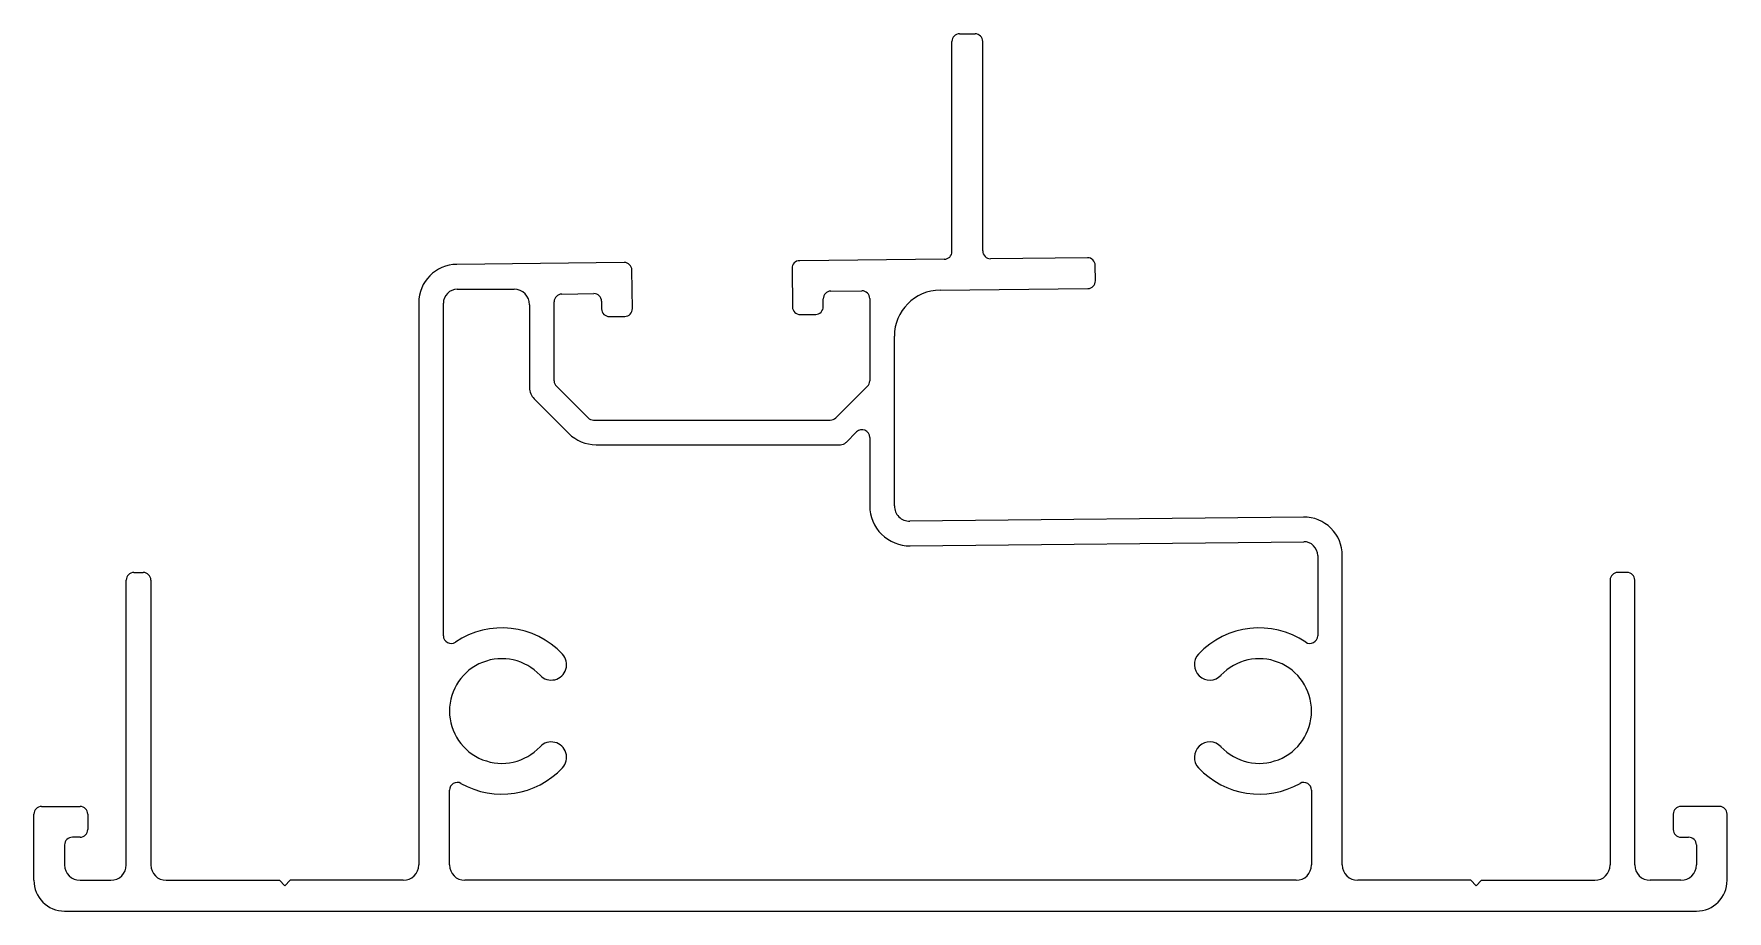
# Model space of a CAD drawing. Extents: x 2179 to 2289, y 2115 to 2172.
import ezdxf

# ---------------------------------------------------------------- set-up
doc = ezdxf.new("R2010")
doc.units = 0
doc.layers.get('0').update_dxf_attribs({"linetype": 'CONTINUOUS'})

msp = doc.modelspace()

# ---------------------------------------------------------------- linework, layer by layer
for p, q in [((2238.41, 2157.83), (2238.41, 2171.48)), ((2238.91, 2171.98), (2239.91, 2171.98)), ((2240.41, 2157.87), (2240.41, 2171.48)), ((2217.12, 2157.12), (2206.24, 2157)), ((2237.92, 2157.33), (2228.52, 2157.24)), ((2247.21, 2157.43), (2240.92, 2157.37)), ((2217.65, 2154.12), (2217.62, 2156.62)), ((2228.02, 2156.73), (2228.05, 2154.23)), ((2247.73, 2155.94), (2247.72, 2156.94)), ((2206.27, 2155.38), (2209.97, 2155.38)), ((2213.06, 2155.07), (2215.14, 2155.1)), ((2230.54, 2155.26), (2232.56, 2155.28)), ((2237.64, 2155.33), (2247.24, 2155.43)), ((2203.77, 2154.5), (2203.77, 2117.98)), ((2205.37, 2132.87), (2205.37, 2154.48)), ((2210.97, 2154.38), (2210.97, 2148.98)), ((2212.57, 2149.43), (2212.57, 2154.57)), ((2215.65, 2154.6), (2215.65, 2154.1)), ((2230.05, 2154.25), (2230.05, 2154.75)), ((2233.07, 2154.78), (2233.07, 2149.43)), ((2216.16, 2153.61), (2217.16, 2153.62)), ((2228.56, 2153.74), (2229.56, 2153.75)), ((2234.67, 2141.31), (2234.67, 2152.33)), ((2212.72, 2149.08), (2214.77, 2147.02)), ((2230.87, 2147.02), (2232.92, 2149.08)), ((2211.26, 2148.27), (2213.52, 2146.01)), ((2215.13, 2146.88), (2230.51, 2146.88)), ((2231.53, 2145.42), (2232.22, 2146.11)), ((2215.29, 2145.28), (2231.17, 2145.28)), ((2233.07, 2145.76), (2233.07, 2141.31)), ((2261.24, 2140.58), (2235.68, 2140.31)), ((2235.7, 2138.71), (2261.26, 2138.98)), ((2262.17, 2138.08), (2262.17, 2132.87)), ((2263.77, 2117.98), (2263.77, 2138.08)), ((2184.77, 2117.98), (2184.77, 2136.48)), ((2185.27, 2136.98), (2185.87, 2136.98)), ((2186.37, 2136.48), (2186.37, 2117.98)), ((2281.17, 2136.48), (2281.17, 2117.98)), ((2282.27, 2136.98), (2281.67, 2136.98)), ((2282.77, 2117.98), (2282.77, 2136.48)), ((2205.77, 2117.98), (2205.77, 2122.84)), ((2261.77, 2122.84), (2261.77, 2117.98)), ((2178.77, 2116.98), (2178.77, 2121.28)), ((2179.27, 2121.78), (2181.77, 2121.78)), ((2182.27, 2121.28), (2182.27, 2120.28)), ((2285.27, 2121.28), (2285.27, 2120.28)), ((2288.27, 2121.78), (2285.77, 2121.78)), ((2288.77, 2116.98), (2288.77, 2121.28)), ((2181.77, 2119.78), (2181.27, 2119.78)), ((2285.77, 2119.78), (2286.27, 2119.78)), ((2180.77, 2119.28), (2180.77, 2117.98)), ((2286.77, 2119.28), (2286.77, 2117.98)), ((2181.77, 2116.98), (2183.77, 2116.98)), ((2187.37, 2116.98), (2194.72, 2116.98)), ((2195.07, 2116.63), (2194.72, 2116.98)), ((2195.42, 2116.98), (2195.07, 2116.63)), ((2202.77, 2116.98), (2195.42, 2116.98)), ((2260.77, 2116.98), (2206.77, 2116.98)), ((2272.12, 2116.98), (2264.77, 2116.98)), ((2272.47, 2116.63), (2272.12, 2116.98)), ((2272.82, 2116.98), (2272.47, 2116.63)), ((2272.82, 2116.98), (2280.17, 2116.98)), ((2285.77, 2116.98), (2283.77, 2116.98)), ((2180.77, 2114.98), (2286.77, 2114.98))]:
    msp.add_line(p, q)
for centre, radius, start, end in [((2238.91, 2171.48), 0.5, 90, 180), ((2239.91, 2171.48), 0.5, 0, 90), ((2217.12, 2156.62), 0.5, 0.6, 90.6), ((2228.52, 2156.74), 0.5, 90.6, 180.6), ((2237.91, 2157.83), 0.5, 270.6, 0), ((2240.91, 2157.87), 0.5, 180, 270.6), ((2247.22, 2156.93), 0.5, 0.6, 90.6), ((2206.27, 2154.5), 2.5, 90.6, 180), ((2206.27, 2154.48), 0.9, 90, 180), ((2209.97, 2154.38), 1, 0, 90), ((2213.07, 2154.57), 0.5, 90.6, 180), ((2215.15, 2154.6), 0.5, 0.6, 90.6), ((2230.55, 2154.76), 0.5, 90.6, 180.6), ((2232.57, 2154.78), 0.5, 0, 90.6), ((2237.67, 2152.33), 3, 90.6, 180), ((2247.23, 2155.93), 0.5, 270.6, 0.6), ((2216.15, 2154.11), 0.5, 180.6, 270.6), ((2217.15, 2154.12), 0.5, 270.6, 0.6), ((2228.55, 2154.24), 0.5, 180.6, 270.6), ((2229.55, 2154.25), 0.5, 270.6, 0.6), ((2213.07, 2149.43), 0.5, 180, 225), ((2232.57, 2149.43), 0.5, 315, 0), ((2211.97, 2148.98), 1, 180, 225), ((2215.13, 2147.38), 0.5, 225, 270), ((2230.51, 2147.38), 0.5, 270, 315), ((2232.57, 2145.76), 0.5, 0, 135), ((2215.29, 2147.78), 2.5, 225, 270), ((2231.17, 2145.78), 0.5, 270, 315), ((2235.67, 2141.31), 2.6, 180, 270.6), ((2235.67, 2141.31), 1, 180, 270.6), ((2261.27, 2138.08), 2.5, 0, 90.6), ((2261.27, 2138.08), 0.9, 0, 90.6), ((2185.27, 2136.48), 0.5, 90, 180), ((2185.87, 2136.48), 0.5, 0, 90), ((2281.67, 2136.48), 0.5, 90, 180), ((2282.27, 2136.48), 0.5, 0, 90), ((2209.17, 2127.98), 5.4, 43.1366, 124.0089), ((2258.37, 2127.98), 5.4, 55.9911, 136.8634), ((2205.87, 2132.87), 0.5, 180, 304.0089), ((2261.67, 2132.87), 0.5, 235.9911, 360), ((2209.17, 2127.98), 3.4, 43.1366, 316.8634), ((2212.38, 2130.99), 1, 223.1366, 43.1366), ((2255.16, 2130.99), 1, 136.8634, 316.8634), ((2258.37, 2127.98), 3.4, 223.1366, 136.8634), ((2212.38, 2124.97), 1, 316.8634, 136.8634), ((2255.16, 2124.97), 1, 43.1366, 223.1366), ((2209.17, 2127.98), 5.4, 240.5591, 316.8634), ((2258.37, 2127.98), 5.4, 223.1366, 299.4409), ((2206.27, 2122.84), 0.5, 60.5591, 180), ((2261.27, 2122.84), 0.5, 0, 119.4409), ((2179.27, 2121.28), 0.5, 90, 180), ((2181.77, 2121.28), 0.5, 0, 90), ((2285.77, 2121.28), 0.5, 90, 180), ((2288.27, 2121.28), 0.5, 0, 90), ((2181.27, 2119.28), 0.5, 90, 180), ((2181.77, 2120.28), 0.5, 270, 0), ((2285.77, 2120.28), 0.5, 180, 270), ((2286.27, 2119.28), 0.5, 0, 90), ((2181.77, 2117.98), 1, 180, 270), ((2183.77, 2117.98), 1, 270, 0), ((2187.37, 2117.98), 1, 180, 270), ((2202.77, 2117.98), 1, 270, 0), ((2206.77, 2117.98), 1, 180, 270), ((2260.77, 2117.98), 1, 270, 0), ((2264.77, 2117.98), 1, 180, 270), ((2280.17, 2117.98), 1, 270, 0), ((2283.77, 2117.98), 1, 180, 270), ((2285.77, 2117.98), 1, 270, 0), ((2180.77, 2116.98), 2, 180, 270), ((2286.77, 2116.98), 2, 270, 0)]:
    msp.add_arc(centre, radius, start, end)

doc.saveas('drawing.dxf')
